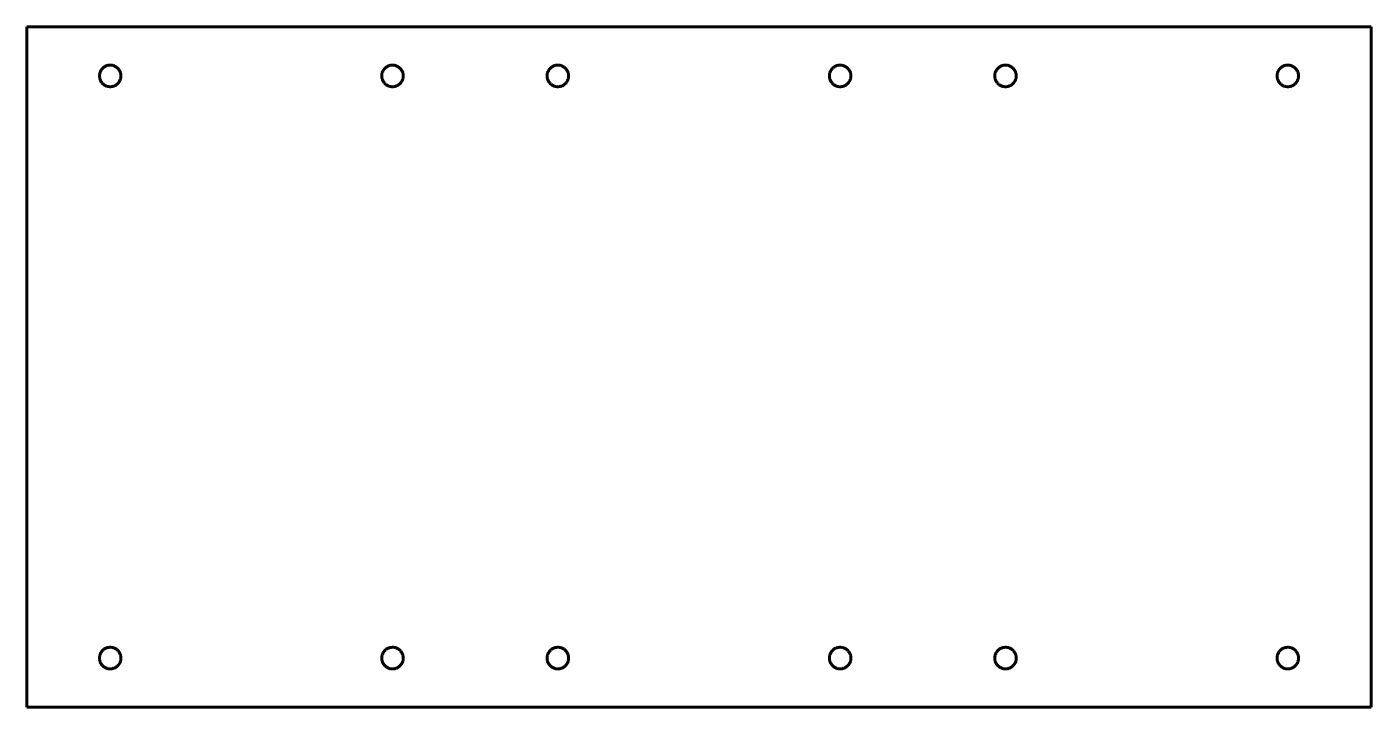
# Model space of a CAD drawing. Header units: millimetres. Extents: x 59 to 264, y 122 to 226.
import ezdxf

# ---------------------------------------------------------------- set-up
doc = ezdxf.new("R2010")
doc.units = ezdxf.units.MM
doc.linetypes.add('K5LT_BASIC', pattern=[0])
doc.layers.add('Системный слой (1)', color=251, linetype='Continuous')

msp = doc.modelspace()

# ---------------------------------------------------------------- linework, layer by layer
at = {"layer": 'Системный слой (1)', "color": 150, "linetype": 'K5LT_BASIC', "lineweight": 60}
for p, q in [((58.58, 225.8), (58.58, 121.8)), ((58.68, 225.8), (58.58, 225.8)), ((263.83, 225.8), (58.68, 225.8)), ((263.93, 225.8), (263.83, 225.8)), ((263.93, 121.8), (263.93, 225.8)), ((58.58, 121.8), (58.68, 121.8)), ((58.68, 121.8), (263.83, 121.8)), ((263.83, 121.8), (263.93, 121.8))]:
    msp.add_line(p, q, dxfattribs=at)
for points in [[(72.95, 218.3), (72.95, 218.37), (72.94, 218.5), (72.91, 218.65), (72.89, 218.73), (72.89, 218.75), (72.87, 218.8), (72.86, 218.85), (72.82, 218.96), (72.75, 219.09), (72.64, 219.27), (72.55, 219.38), (72.45, 219.49), (72.34, 219.59), (72.17, 219.71), (71.99, 219.8), (71.8, 219.88), (71.6, 219.93), (71.46, 219.94), (71.38, 219.95), (71.34, 219.95), (71.28, 219.95), (71.2, 219.94), (71.07, 219.93), (70.9, 219.9), (70.71, 219.84), (70.52, 219.75), (70.35, 219.64), (70.19, 219.51), (70.07, 219.38), (70.01, 219.3), (69.98, 219.26), (69.96, 219.24), (69.94, 219.2), (69.91, 219.16), (69.85, 219.05), (69.78, 218.91), (69.72, 218.71), (69.68, 218.5), (69.67, 218.3), (69.68, 218.09), (69.72, 217.89), (69.78, 217.69), (69.87, 217.5), (69.98, 217.32), (70.07, 217.21), (70.17, 217.11), (70.28, 217.01), (70.45, 216.89), (70.63, 216.79), (70.82, 216.72), (71.02, 216.67), (71.16, 216.65), (71.25, 216.65), (71.28, 216.65), (71.34, 216.65), (71.42, 216.65), (71.55, 216.66), (71.72, 216.7), (71.92, 216.76), (72.1, 216.85), (72.27, 216.96), (72.43, 217.09), (72.55, 217.21), (72.62, 217.3), (72.64, 217.34), (72.66, 217.36), (72.68, 217.39), (72.71, 217.44), (72.77, 217.54), (72.84, 217.69), (72.9, 217.89), (72.94, 218.09), (72.95, 218.23), (72.95, 218.3)], [(112.79, 218.3), (112.79, 218.23), (112.8, 218.09), (112.83, 217.95), (112.85, 217.87), (112.86, 217.84), (112.87, 217.8), (112.89, 217.74), (112.93, 217.64), (112.99, 217.5), (113.1, 217.32), (113.2, 217.21), (113.29, 217.11), (113.4, 217.01), (113.57, 216.89), (113.75, 216.79), (113.94, 216.72), (114.14, 216.67), (114.28, 216.65), (114.37, 216.65), (114.4, 216.65), (114.46, 216.65), (114.54, 216.65), (114.67, 216.66), (114.84, 216.7), (115.04, 216.76), (115.22, 216.85), (115.39, 216.96), (115.55, 217.09), (115.67, 217.21), (115.74, 217.3), (115.76, 217.34), (115.78, 217.36), (115.8, 217.39), (115.83, 217.44), (115.89, 217.54), (115.96, 217.69), (116.02, 217.89), (116.06, 218.09), (116.07, 218.3), (116.06, 218.51), (116.02, 218.71), (115.96, 218.91), (115.87, 219.09), (115.76, 219.27), (115.67, 219.38), (115.57, 219.49), (115.46, 219.59), (115.29, 219.71), (115.11, 219.8), (114.92, 219.88), (114.72, 219.93), (114.58, 219.94), (114.5, 219.95), (114.46, 219.95), (114.4, 219.95), (114.32, 219.94), (114.19, 219.93), (114.02, 219.9), (113.83, 219.84), (113.64, 219.75), (113.47, 219.64), (113.31, 219.51), (113.19, 219.38), (113.13, 219.3), (113.1, 219.26), (113.08, 219.24), (113.06, 219.2), (113.03, 219.16), (112.97, 219.05), (112.9, 218.91), (112.84, 218.71), (112.8, 218.5), (112.79, 218.37), (112.79, 218.3)], [(141.33, 218.3), (141.33, 218.37), (141.32, 218.5), (141.3, 218.65), (141.28, 218.73), (141.27, 218.75), (141.26, 218.8), (141.24, 218.85), (141.2, 218.96), (141.13, 219.09), (141.02, 219.27), (140.93, 219.38), (140.83, 219.49), (140.72, 219.59), (140.56, 219.71), (140.38, 219.8), (140.18, 219.88), (139.98, 219.93), (139.84, 219.94), (139.76, 219.95), (139.72, 219.95), (139.66, 219.95), (139.58, 219.94), (139.45, 219.93), (139.29, 219.9), (139.09, 219.84), (138.9, 219.75), (138.73, 219.64), (138.57, 219.51), (138.45, 219.38), (138.39, 219.3), (138.36, 219.26), (138.35, 219.24), (138.32, 219.2), (138.29, 219.16), (138.24, 219.05), (138.17, 218.91), (138.1, 218.71), (138.06, 218.5), (138.05, 218.3), (138.06, 218.09), (138.1, 217.89), (138.17, 217.69), (138.25, 217.5), (138.36, 217.32), (138.46, 217.21), (138.56, 217.11), (138.66, 217.01), (138.83, 216.89), (139.01, 216.79), (139.2, 216.72), (139.4, 216.67), (139.54, 216.65), (139.63, 216.65), (139.66, 216.65), (139.72, 216.65), (139.8, 216.65), (139.93, 216.66), (140.1, 216.7), (140.3, 216.76), (140.48, 216.85), (140.66, 216.96), (140.82, 217.09), (140.93, 217.21), (141, 217.3), (141.03, 217.34), (141.04, 217.36), (141.06, 217.39), (141.09, 217.44), (141.15, 217.54), (141.22, 217.69), (141.29, 217.89), (141.32, 218.09), (141.33, 218.23), (141.33, 218.3)], [(181.18, 218.3), (181.18, 218.23), (181.18, 218.09), (181.21, 217.95), (181.23, 217.87), (181.24, 217.84), (181.25, 217.8), (181.27, 217.74), (181.31, 217.64), (181.37, 217.5), (181.48, 217.32), (181.58, 217.21), (181.68, 217.11), (181.78, 217.01), (181.95, 216.89), (182.13, 216.79), (182.32, 216.72), (182.52, 216.67), (182.66, 216.65), (182.75, 216.65), (182.78, 216.65), (182.84, 216.65), (182.92, 216.65), (183.05, 216.66), (183.22, 216.7), (183.42, 216.76), (183.6, 216.85), (183.78, 216.96), (183.94, 217.09), (184.05, 217.21), (184.12, 217.3), (184.15, 217.34), (184.16, 217.36), (184.18, 217.39), (184.21, 217.44), (184.27, 217.54), (184.34, 217.69), (184.41, 217.89), (184.44, 218.09), (184.46, 218.3), (184.44, 218.51), (184.41, 218.71), (184.34, 218.91), (184.25, 219.09), (184.14, 219.27), (184.05, 219.38), (183.95, 219.49), (183.84, 219.59), (183.68, 219.71), (183.5, 219.8), (183.3, 219.88), (183.1, 219.93), (182.96, 219.94), (182.88, 219.95), (182.84, 219.95), (182.78, 219.95), (182.7, 219.94), (182.57, 219.93), (182.41, 219.9), (182.21, 219.84), (182.02, 219.75), (181.85, 219.64), (181.69, 219.51), (181.57, 219.38), (181.51, 219.3), (181.48, 219.26), (181.47, 219.24), (181.44, 219.2), (181.41, 219.16), (181.36, 219.05), (181.29, 218.91), (181.22, 218.71), (181.18, 218.5), (181.18, 218.37), (181.18, 218.3)], [(209.71, 218.3), (209.71, 218.37), (209.71, 218.5), (209.68, 218.65), (209.66, 218.73), (209.65, 218.75), (209.64, 218.8), (209.62, 218.85), (209.58, 218.96), (209.52, 219.09), (209.4, 219.27), (209.31, 219.38), (209.21, 219.49), (209.11, 219.59), (208.94, 219.71), (208.76, 219.8), (208.57, 219.88), (208.37, 219.93), (208.23, 219.94), (208.14, 219.95), (208.1, 219.95), (208.05, 219.95), (207.96, 219.94), (207.84, 219.93), (207.67, 219.9), (207.47, 219.84), (207.29, 219.75), (207.11, 219.64), (206.95, 219.51), (206.84, 219.38), (206.77, 219.3), (206.74, 219.26), (206.73, 219.24), (206.71, 219.2), (206.68, 219.16), (206.62, 219.05), (206.55, 218.91), (206.48, 218.71), (206.45, 218.5), (206.43, 218.3), (206.45, 218.09), (206.48, 217.89), (206.55, 217.69), (206.64, 217.5), (206.75, 217.32), (206.84, 217.21), (206.94, 217.11), (207.04, 217.01), (207.21, 216.89), (207.39, 216.79), (207.59, 216.72), (207.79, 216.67), (207.93, 216.65), (208.01, 216.65), (208.05, 216.65), (208.1, 216.65), (208.19, 216.65), (208.32, 216.66), (208.48, 216.7), (208.68, 216.76), (208.86, 216.85), (209.04, 216.96), (209.2, 217.09), (209.31, 217.21), (209.38, 217.3), (209.41, 217.34), (209.42, 217.36), (209.44, 217.39), (209.48, 217.44), (209.53, 217.54), (209.6, 217.69), (209.67, 217.89), (209.71, 218.09), (209.71, 218.23), (209.71, 218.3)], [(249.56, 218.3), (249.56, 218.23), (249.57, 218.09), (249.59, 217.95), (249.61, 217.87), (249.62, 217.84), (249.63, 217.8), (249.65, 217.74), (249.69, 217.64), (249.76, 217.5), (249.87, 217.32), (249.96, 217.21), (250.06, 217.11), (250.16, 217.01), (250.33, 216.89), (250.51, 216.79), (250.71, 216.72), (250.91, 216.67), (251.05, 216.65), (251.13, 216.65), (251.17, 216.65), (251.22, 216.65), (251.31, 216.65), (251.44, 216.66), (251.6, 216.7), (251.8, 216.76), (251.99, 216.85), (252.16, 216.96), (252.32, 217.09), (252.43, 217.21), (252.5, 217.3), (252.53, 217.34), (252.54, 217.36), (252.57, 217.39), (252.6, 217.44), (252.65, 217.54), (252.72, 217.69), (252.79, 217.89), (252.83, 218.09), (252.84, 218.3), (252.83, 218.51), (252.79, 218.71), (252.72, 218.91), (252.64, 219.09), (252.52, 219.27), (252.43, 219.38), (252.33, 219.49), (252.23, 219.59), (252.06, 219.71), (251.88, 219.8), (251.69, 219.88), (251.49, 219.93), (251.35, 219.94), (251.26, 219.95), (251.22, 219.95), (251.17, 219.95), (251.08, 219.94), (250.96, 219.93), (250.79, 219.9), (250.59, 219.84), (250.41, 219.75), (250.23, 219.64), (250.07, 219.51), (249.96, 219.38), (249.89, 219.3), (249.86, 219.26), (249.85, 219.24), (249.83, 219.2), (249.8, 219.16), (249.74, 219.05), (249.67, 218.91), (249.6, 218.71), (249.57, 218.5), (249.56, 218.37), (249.56, 218.3)], [(72.95, 129.3), (72.95, 129.37), (72.94, 129.5), (72.91, 129.65), (72.89, 129.73), (72.89, 129.75), (72.87, 129.8), (72.86, 129.85), (72.82, 129.96), (72.75, 130.09), (72.64, 130.27), (72.55, 130.38), (72.45, 130.49), (72.34, 130.59), (72.17, 130.71), (71.99, 130.8), (71.8, 130.88), (71.6, 130.93), (71.46, 130.94), (71.38, 130.95), (71.34, 130.95), (71.28, 130.95), (71.2, 130.94), (71.07, 130.93), (70.9, 130.9), (70.71, 130.84), (70.52, 130.75), (70.35, 130.64), (70.19, 130.51), (70.07, 130.38), (70.01, 130.3), (69.98, 130.26), (69.96, 130.24), (69.94, 130.2), (69.91, 130.16), (69.85, 130.05), (69.78, 129.91), (69.72, 129.71), (69.68, 129.5), (69.67, 129.3), (69.68, 129.09), (69.72, 128.89), (69.78, 128.69), (69.87, 128.5), (69.98, 128.32), (70.07, 128.21), (70.17, 128.11), (70.28, 128.01), (70.45, 127.89), (70.63, 127.79), (70.82, 127.72), (71.02, 127.67), (71.16, 127.65), (71.25, 127.65), (71.28, 127.65), (71.34, 127.65), (71.42, 127.65), (71.55, 127.66), (71.72, 127.7), (71.92, 127.76), (72.1, 127.85), (72.27, 127.96), (72.43, 128.09), (72.55, 128.21), (72.62, 128.3), (72.64, 128.34), (72.66, 128.36), (72.68, 128.39), (72.71, 128.44), (72.77, 128.54), (72.84, 128.69), (72.9, 128.89), (72.94, 129.09), (72.95, 129.23), (72.95, 129.3)], [(112.79, 129.3), (112.79, 129.23), (112.8, 129.09), (112.83, 128.95), (112.85, 128.87), (112.86, 128.84), (112.87, 128.8), (112.89, 128.74), (112.93, 128.64), (112.99, 128.5), (113.1, 128.32), (113.2, 128.21), (113.29, 128.11), (113.4, 128.01), (113.57, 127.89), (113.75, 127.79), (113.94, 127.72), (114.14, 127.67), (114.28, 127.65), (114.37, 127.65), (114.4, 127.65), (114.46, 127.65), (114.54, 127.65), (114.67, 127.66), (114.84, 127.7), (115.04, 127.76), (115.22, 127.85), (115.39, 127.96), (115.55, 128.09), (115.67, 128.21), (115.74, 128.3), (115.76, 128.34), (115.78, 128.36), (115.8, 128.39), (115.83, 128.44), (115.89, 128.54), (115.96, 128.69), (116.02, 128.89), (116.06, 129.09), (116.07, 129.3), (116.06, 129.51), (116.02, 129.71), (115.96, 129.91), (115.87, 130.09), (115.76, 130.27), (115.67, 130.38), (115.57, 130.49), (115.46, 130.59), (115.29, 130.71), (115.11, 130.8), (114.92, 130.88), (114.72, 130.93), (114.58, 130.94), (114.5, 130.95), (114.46, 130.95), (114.4, 130.95), (114.32, 130.94), (114.19, 130.93), (114.02, 130.9), (113.83, 130.84), (113.64, 130.75), (113.47, 130.64), (113.31, 130.51), (113.19, 130.38), (113.13, 130.3), (113.1, 130.26), (113.08, 130.24), (113.06, 130.2), (113.03, 130.16), (112.97, 130.05), (112.9, 129.91), (112.84, 129.71), (112.8, 129.5), (112.79, 129.37), (112.79, 129.3)], [(141.33, 129.3), (141.33, 129.37), (141.32, 129.5), (141.3, 129.65), (141.28, 129.73), (141.27, 129.75), (141.26, 129.8), (141.24, 129.85), (141.2, 129.96), (141.13, 130.09), (141.02, 130.27), (140.93, 130.38), (140.83, 130.49), (140.72, 130.59), (140.56, 130.71), (140.38, 130.8), (140.18, 130.88), (139.98, 130.93), (139.84, 130.94), (139.76, 130.95), (139.72, 130.95), (139.66, 130.95), (139.58, 130.94), (139.45, 130.93), (139.29, 130.9), (139.09, 130.84), (138.9, 130.75), (138.73, 130.64), (138.57, 130.51), (138.45, 130.38), (138.39, 130.3), (138.36, 130.26), (138.35, 130.24), (138.32, 130.2), (138.29, 130.16), (138.24, 130.05), (138.17, 129.91), (138.1, 129.71), (138.06, 129.5), (138.05, 129.3), (138.06, 129.09), (138.1, 128.89), (138.17, 128.69), (138.25, 128.5), (138.36, 128.32), (138.46, 128.21), (138.56, 128.11), (138.66, 128.01), (138.83, 127.89), (139.01, 127.79), (139.2, 127.72), (139.4, 127.67), (139.54, 127.65), (139.63, 127.65), (139.66, 127.65), (139.72, 127.65), (139.8, 127.65), (139.93, 127.66), (140.1, 127.7), (140.3, 127.76), (140.48, 127.85), (140.66, 127.96), (140.82, 128.09), (140.93, 128.21), (141, 128.3), (141.03, 128.34), (141.04, 128.36), (141.06, 128.39), (141.09, 128.44), (141.15, 128.54), (141.22, 128.69), (141.29, 128.89), (141.32, 129.09), (141.33, 129.23), (141.33, 129.3)], [(181.18, 129.3), (181.18, 129.23), (181.18, 129.09), (181.21, 128.95), (181.23, 128.87), (181.24, 128.84), (181.25, 128.8), (181.27, 128.74), (181.31, 128.64), (181.37, 128.5), (181.48, 128.32), (181.58, 128.21), (181.68, 128.11), (181.78, 128.01), (181.95, 127.89), (182.13, 127.79), (182.32, 127.72), (182.52, 127.67), (182.66, 127.65), (182.75, 127.65), (182.78, 127.65), (182.84, 127.65), (182.92, 127.65), (183.05, 127.66), (183.22, 127.7), (183.42, 127.76), (183.6, 127.85), (183.78, 127.96), (183.94, 128.09), (184.05, 128.21), (184.12, 128.3), (184.15, 128.34), (184.16, 128.36), (184.18, 128.39), (184.21, 128.44), (184.27, 128.54), (184.34, 128.69), (184.41, 128.89), (184.44, 129.09), (184.46, 129.3), (184.44, 129.51), (184.41, 129.71), (184.34, 129.91), (184.25, 130.09), (184.14, 130.27), (184.05, 130.38), (183.95, 130.49), (183.84, 130.59), (183.68, 130.71), (183.5, 130.8), (183.3, 130.88), (183.1, 130.93), (182.96, 130.94), (182.88, 130.95), (182.84, 130.95), (182.78, 130.95), (182.7, 130.94), (182.57, 130.93), (182.41, 130.9), (182.21, 130.84), (182.02, 130.75), (181.85, 130.64), (181.69, 130.51), (181.57, 130.38), (181.51, 130.3), (181.48, 130.26), (181.47, 130.24), (181.44, 130.2), (181.41, 130.16), (181.36, 130.05), (181.29, 129.91), (181.22, 129.71), (181.18, 129.5), (181.18, 129.37), (181.18, 129.3)], [(209.71, 129.3), (209.71, 129.37), (209.71, 129.5), (209.68, 129.65), (209.66, 129.73), (209.65, 129.75), (209.64, 129.8), (209.62, 129.85), (209.58, 129.96), (209.52, 130.09), (209.4, 130.27), (209.31, 130.38), (209.21, 130.49), (209.11, 130.59), (208.94, 130.71), (208.76, 130.8), (208.57, 130.88), (208.37, 130.93), (208.23, 130.94), (208.14, 130.95), (208.1, 130.95), (208.05, 130.95), (207.96, 130.94), (207.84, 130.93), (207.67, 130.9), (207.47, 130.84), (207.29, 130.75), (207.11, 130.64), (206.95, 130.51), (206.84, 130.38), (206.77, 130.3), (206.74, 130.26), (206.73, 130.24), (206.71, 130.2), (206.68, 130.16), (206.62, 130.05), (206.55, 129.91), (206.48, 129.71), (206.45, 129.5), (206.43, 129.3), (206.45, 129.09), (206.48, 128.89), (206.55, 128.69), (206.64, 128.5), (206.75, 128.32), (206.84, 128.21), (206.94, 128.11), (207.04, 128.01), (207.21, 127.89), (207.39, 127.79), (207.59, 127.72), (207.79, 127.67), (207.93, 127.65), (208.01, 127.65), (208.05, 127.65), (208.1, 127.65), (208.19, 127.65), (208.32, 127.66), (208.48, 127.7), (208.68, 127.76), (208.86, 127.85), (209.04, 127.96), (209.2, 128.09), (209.31, 128.21), (209.38, 128.3), (209.41, 128.34), (209.42, 128.36), (209.44, 128.39), (209.48, 128.44), (209.53, 128.54), (209.6, 128.69), (209.67, 128.89), (209.71, 129.09), (209.71, 129.23), (209.71, 129.3)], [(249.56, 129.3), (249.56, 129.23), (249.57, 129.09), (249.59, 128.95), (249.61, 128.87), (249.62, 128.84), (249.63, 128.8), (249.65, 128.74), (249.69, 128.64), (249.76, 128.5), (249.87, 128.32), (249.96, 128.21), (250.06, 128.11), (250.16, 128.01), (250.33, 127.89), (250.51, 127.79), (250.71, 127.72), (250.91, 127.67), (251.05, 127.65), (251.13, 127.65), (251.17, 127.65), (251.22, 127.65), (251.31, 127.65), (251.44, 127.66), (251.6, 127.7), (251.8, 127.76), (251.99, 127.85), (252.16, 127.96), (252.32, 128.09), (252.43, 128.21), (252.5, 128.3), (252.53, 128.34), (252.54, 128.36), (252.57, 128.39), (252.6, 128.44), (252.65, 128.54), (252.72, 128.69), (252.79, 128.89), (252.83, 129.09), (252.84, 129.3), (252.83, 129.51), (252.79, 129.71), (252.72, 129.91), (252.64, 130.09), (252.52, 130.27), (252.43, 130.38), (252.33, 130.49), (252.23, 130.59), (252.06, 130.71), (251.88, 130.8), (251.69, 130.88), (251.49, 130.93), (251.35, 130.94), (251.26, 130.95), (251.22, 130.95), (251.17, 130.95), (251.08, 130.94), (250.96, 130.93), (250.79, 130.9), (250.59, 130.84), (250.41, 130.75), (250.23, 130.64), (250.07, 130.51), (249.96, 130.38), (249.89, 130.3), (249.86, 130.26), (249.85, 130.24), (249.83, 130.2), (249.8, 130.16), (249.74, 130.05), (249.67, 129.91), (249.6, 129.71), (249.57, 129.5), (249.56, 129.37), (249.56, 129.3)]]:
    msp.add_open_spline(points, degree=3, knots=[0, 0, 0, 0, 0.997823, 1.995645, 2.095643, 2.195641, 2.388678, 2.774752, 3.002585, 4.002566, 5.002546, 6.002525, 6.102523, 7.102125, 8.10004, 9.0964, 10.091434, 11.085455, 12.078842, 12.155168, 12.30782, 12.613125, 13.002513, 13.505031, 14.49842, 15.492445, 16.487485, 17.483852, 18.481776, 19.481386, 19.960276, 20.060276, 20.160274, 20.318062, 20.633636, 21.002476, 22.002461, 23.002443, 24.002423, 25.002401, 26.002379, 27.002357, 28.002335, 29.002312, 30.002286, 31.002249, 31.102248, 32.10185, 33.099766, 34.096126, 35.09116, 36.085181, 37.078568, 37.154866, 37.307462, 37.612655, 38.002268, 38.504539, 39.497928, 40.491953, 41.486992, 42.483359, 43.481282, 44.480892, 44.959535, 45.059534, 45.159533, 45.316824, 45.631408, 46.00223, 47.002215, 48.002198, 49.002177, 50, 50, 50, 50], dxfattribs=at)

doc.saveas('drawing.dxf')
